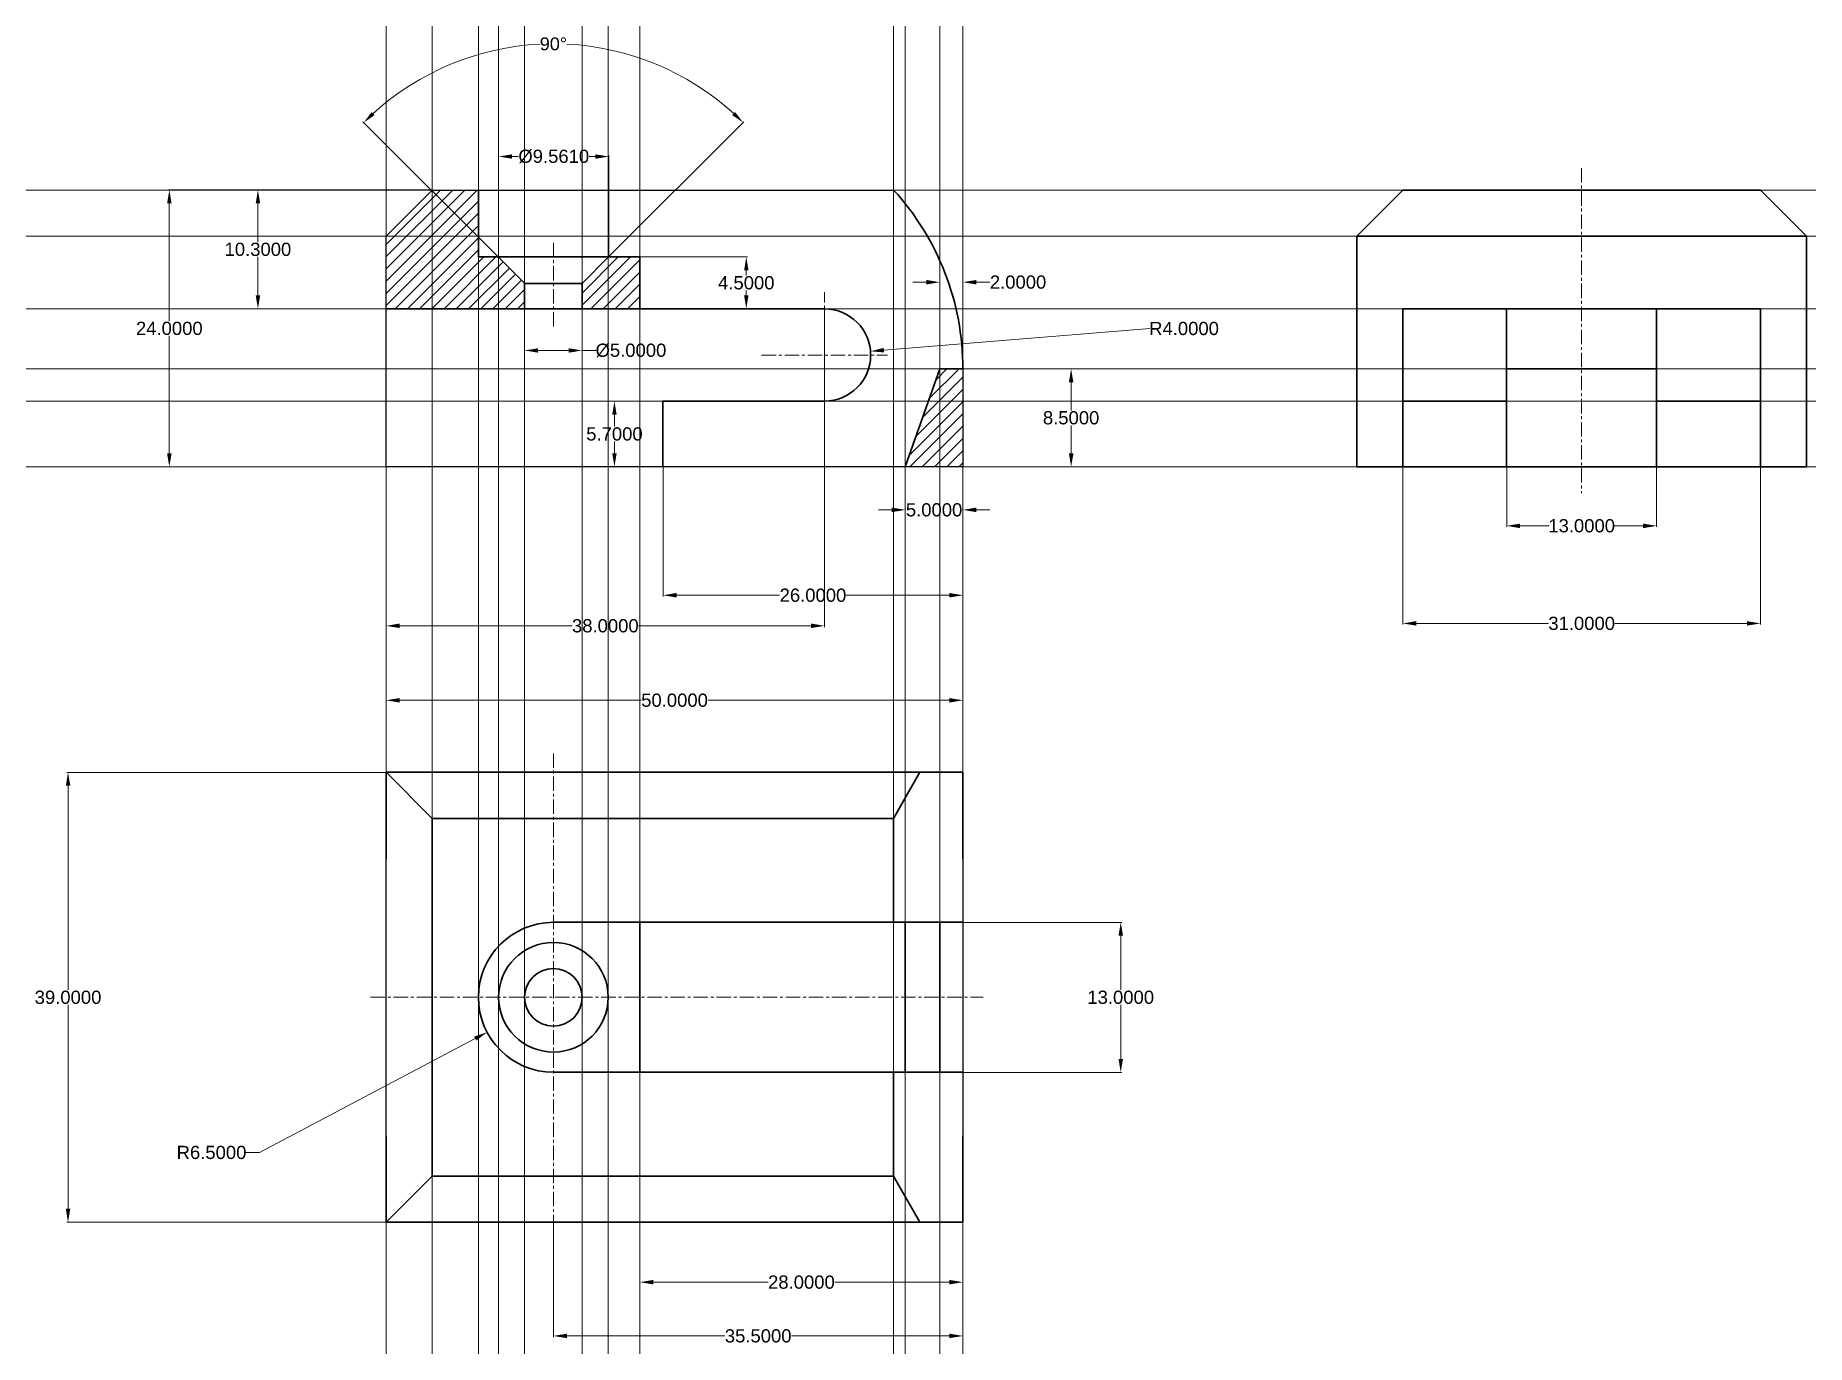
# Model space of a CAD drawing. Header units: inches. Extents: x -5 to 148, y -9 to 104.
import ezdxf

# ---------------------------------------------------------------- set-up
doc = ezdxf.new("R2010")
doc.units = ezdxf.units.IN
doc.header["$MEASUREMENT"] = 0
doc.linetypes.add('Amconstr', pattern=[9999, 9999, 0])
doc.linetypes.add('CENTER', pattern=[2, 1.25, -0.25, 0.25, -0.25])
for name, color, linetype, lineweight in [('AM_0', 7, 'Continuous', 30), ('AM_4', 3, 'Continuous', 15), ('AM_5', 3, 'Continuous', 15), ('AM_7', 4, 'CENTER', 15), ('AM_8', 1, 'Continuous', 15), ('AM_CL', 1, 'Amconstr', 15)]:
    doc.layers.add(name, color=color, linetype=linetype, lineweight=lineweight)
doc.styles.get("Standard").update_dxf_attribs({"font": 'arial.ttf'})
doc.dimstyles.new('AM_ANSI$0', dxfattribs={"dimtxt": 0.12, "dimasz": 0.12, "dimexe": 0.1, "dimexo": 0.05, "dimgap": 0.06, "dimtad": 0, "dimtih": 1, "dimtoh": 1, "dimdec": 4, "dimzin": 7, "dimdsep": 46, "dimtxsty": 'Standard', "dimcen": 0, "dimclrd": 256, "dimclre": 256, "dimclrt": 2, "dimadec": 0, "dimazin": 2, "dimtp": 0.1, "dimtm": 0.1, "dimtfac": 0.71, "dimtdec": 4, "dimtofl": 0, "dimtmove": 0, "dimatfit": 3, "dimfxl": 1, "dimtolj": 1, "dimtzin": 7, "dimlwd": -1, "dimlwe": -1, "dimarcsym": 1})
doc.dimstyles.new('AM_ANSI$2', dxfattribs={"dimtxt": 0.12, "dimasz": 0.12, "dimexe": 0.1, "dimexo": 0.05, "dimgap": 0.06, "dimtad": 0, "dimtih": 1, "dimtoh": 1, "dimdec": 4, "dimzin": 7, "dimdsep": 46, "dimtxsty": 'Standard', "dimcen": 0, "dimclrd": 256, "dimclre": 256, "dimclrt": 2, "dimadec": 0, "dimazin": 2, "dimtp": 0.1, "dimtm": 0.1, "dimtfac": 0.71, "dimtdec": 4, "dimtofl": 0, "dimtmove": 0, "dimatfit": 3, "dimfxl": 1, "dimtolj": 1, "dimtzin": 7, "dimlwd": -1, "dimlwe": -1, "dimarcsym": 1})
doc.dimstyles.new('AM_ANSI$4', dxfattribs={"dimtxt": 0.12, "dimasz": 0.12, "dimexe": 0.1, "dimexo": 0.05, "dimgap": 0.06, "dimtad": 0, "dimtih": 1, "dimtoh": 1, "dimdec": 4, "dimzin": 7, "dimdsep": 46, "dimtxsty": 'Standard', "dimcen": 0, "dimclrd": 256, "dimclre": 256, "dimclrt": 2, "dimadec": 0, "dimazin": 2, "dimtp": 0.1, "dimtm": 0.1, "dimtfac": 0.71, "dimtdec": 4, "dimtofl": 0, "dimtmove": 0, "dimatfit": 0, "dimfxl": 1, "dimtolj": 1, "dimtzin": 7, "dimlwd": -1, "dimlwe": -1, "dimarcsym": 1})
pattern_1 = [(45, (-57.2092, -56.78145), (-0.53033, 0.53033), [])]

# ---------------------------------------------------------------- blocks, each defined once
blk = doc.blocks.new('*D5')
at = {"layer": 'AM_5', "linetype": 'ByBlock', "ltscale": 10, "transparency": 16777216}
for p, q in [((34.69, 84.84), (23, 96.53)), ((44.32, 84.84), (56.02, 96.53))]:
    blk.add_line(p, q, dxfattribs=at)
for start, end in [(92.8569, 132.2392), (47.7608, 87.1431)]:
    blk.add_arc((39.51, 80.03), 23.25, start, end, dxfattribs=at)
at = {"layer": 'AM_5', "ltscale": 10, "transparency": 16777216}
for points in [[(24.01, 97.1), (23.75, 97.37), (23.07, 96.46)], [(55.26, 97.37), (55.01, 97.1), (55.95, 96.46)]]:
    blk.add_solid(points, dxfattribs=at)
at = {"layer": 'Defpoints', "color": 0, "ltscale": 10, "transparency": 16777216}
for p in [(45.53, 102.48), (34.73, 84.81), (44.29, 84.81), (37.03, 82.51), (41.99, 82.51)]:
    blk.add_point(p, dxfattribs=at)
at = {"layer": 'AM_5', "color": 2, "ltscale": 10, "transparency": 16777216, "insert": (39.51, 103.27), "char_height": 1.12, "attachment_point": 5}
blk.add_mtext('\\A1;90°', dxfattribs=at)
blk = doc.blocks.new('*D8')
at = {"layer": 'AM_5', "linetype": 'ByBlock', "transparency": 16777216}
for p, q in [((113.15, 66.56), (113.15, 52.94)), ((144.15, 66.56), (144.15, 52.94)), ((114.31, 53.04), (125.77, 53.04)), ((142.98, 53.04), (131.53, 53.04))]:
    blk.add_line(p, q, dxfattribs=at)
at = {"layer": 'AM_5', "transparency": 16777216}
for points in [[(114.31, 53.24), (114.31, 52.85), (113.15, 53.04)], [(142.98, 53.24), (142.98, 52.85), (144.15, 53.04)]]:
    blk.add_solid(points, dxfattribs=at)
at = {"layer": 'Defpoints', "color": 0, "transparency": 16777216}
for p in [(113.15, 66.61), (144.15, 66.61), (144.15, 53.04)]:
    blk.add_point(p, dxfattribs=at)
at = {"layer": 'AM_5', "color": 2, "transparency": 16777216, "insert": (128.65, 53.04), "char_height": 1.145, "attachment_point": 5}
blk.add_mtext('\\A1;31.0000', dxfattribs=at)
blk = doc.blocks.new('*D9')
at = {"layer": 'AM_5', "linetype": 'ByBlock', "transparency": 16777216}
for p, q in [((122.15, 66.56), (122.15, 61.4)), ((135.15, 66.56), (135.15, 61.4)), ((123.31, 61.5), (125.82, 61.5)), ((133.98, 61.5), (131.47, 61.5))]:
    blk.add_line(p, q, dxfattribs=at)
at = {"layer": 'AM_5', "transparency": 16777216}
for points in [[(123.31, 61.69), (123.31, 61.3), (122.15, 61.5)], [(133.98, 61.69), (133.98, 61.3), (135.15, 61.5)]]:
    blk.add_solid(points, dxfattribs=at)
at = {"layer": 'Defpoints', "color": 0, "transparency": 16777216}
for p in [(122.15, 66.61), (135.15, 66.61), (135.15, 61.5)]:
    blk.add_point(p, dxfattribs=at)
at = {"layer": 'AM_5', "color": 2, "transparency": 16777216, "insert": (128.65, 61.5), "char_height": 1.145, "attachment_point": 5}
blk.add_mtext('\\A1;13.0000', dxfattribs=at)
blk = doc.blocks.new('*D10')
at = {"layer": 'AM_5', "linetype": 'ByBlock', "transparency": 16777216}
for p, q in [((28.96, 90.61), (13.79, 90.61)), ((13.89, 89.44), (13.89, 86.1)), ((13.89, 81.47), (13.89, 84.81)), ((28.96, 80.31), (13.79, 80.31))]:
    blk.add_line(p, q, dxfattribs=at)
at = {"layer": 'AM_5', "transparency": 16777216}
for points in [[(13.7, 89.44), (14.09, 89.44), (13.89, 90.61)], [(13.7, 81.47), (14.09, 81.47), (13.89, 80.31)]]:
    blk.add_solid(points, dxfattribs=at)
at = {"layer": 'Defpoints', "color": 0, "transparency": 16777216}
for p in [(29.01, 90.61), (13.89, 80.31), (29.01, 80.31)]:
    blk.add_point(p, dxfattribs=at)
at = {"layer": 'AM_5', "color": 2, "transparency": 16777216, "insert": (13.89, 85.46), "char_height": 1.145, "attachment_point": 5}
blk.add_mtext('\\A1;10.3000', dxfattribs=at)
blk = doc.blocks.new('*D11')
at = {"layer": 'AM_5', "linetype": 'ByBlock', "transparency": 16777216}
for p, q in [((24.96, 90.61), (6.11, 90.61)), ((6.21, 89.44), (6.21, 79.25)), ((6.21, 67.77), (6.21, 77.96)), ((24.96, 66.61), (6.11, 66.61))]:
    blk.add_line(p, q, dxfattribs=at)
at = {"layer": 'AM_5', "transparency": 16777216}
for points in [[(6.02, 89.44), (6.41, 89.44), (6.21, 90.61)], [(6.02, 67.77), (6.41, 67.77), (6.21, 66.61)]]:
    blk.add_solid(points, dxfattribs=at)
at = {"layer": 'Defpoints', "color": 0, "transparency": 16777216}
for p in [(6.21, 90.61), (25.01, 90.61), (25.01, 66.61)]:
    blk.add_point(p, dxfattribs=at)
at = {"layer": 'AM_5', "color": 2, "transparency": 16777216, "insert": (6.21, 78.61), "char_height": 1.145, "attachment_point": 5}
blk.add_mtext('\\A1;24.0000', dxfattribs=at)
blk = doc.blocks.new('*D12')
at = {"layer": 'AM_5', "linetype": 'ByBlock', "transparency": 16777216}
for p, q in [((75.06, 75.11), (84.49, 75.11)), ((84.39, 73.94), (84.39, 71.5)), ((84.39, 67.77), (84.39, 70.21)), ((75.06, 66.61), (84.49, 66.61))]:
    blk.add_line(p, q, dxfattribs=at)
at = {"layer": 'AM_5', "transparency": 16777216}
for points in [[(84.2, 73.94), (84.59, 73.94), (84.39, 75.11)], [(84.2, 67.77), (84.59, 67.77), (84.39, 66.61)]]:
    blk.add_solid(points, dxfattribs=at)
at = {"layer": 'Defpoints', "color": 0, "transparency": 16777216}
for p in [(75.01, 75.11), (75.01, 66.61), (84.39, 66.61)]:
    blk.add_point(p, dxfattribs=at)
at = {"layer": 'AM_5', "color": 2, "transparency": 16777216, "insert": (84.39, 70.86), "char_height": 1.145, "attachment_point": 5}
blk.add_mtext('\\A1;8.5000', dxfattribs=at)
blk = doc.blocks.new('*D13')
at = {"layer": 'AM_5', "linetype": 'ByBlock', "transparency": 16777216}
for p, q in [((48.96, 72.31), (44.7, 72.31)), ((44.8, 71.14), (44.8, 70.1)), ((44.8, 67.77), (44.8, 68.81)), ((48.96, 66.61), (44.7, 66.61))]:
    blk.add_line(p, q, dxfattribs=at)
at = {"layer": 'AM_5', "transparency": 16777216}
for points in [[(44.61, 71.14), (44.99, 71.14), (44.8, 72.31)], [(44.61, 67.77), (44.99, 67.77), (44.8, 66.61)]]:
    blk.add_solid(points, dxfattribs=at)
at = {"layer": 'Defpoints', "color": 0, "transparency": 16777216}
for p in [(49.01, 72.31), (44.8, 66.61), (49.01, 66.61)]:
    blk.add_point(p, dxfattribs=at)
at = {"layer": 'AM_5', "color": 2, "transparency": 16777216, "insert": (44.8, 69.46), "char_height": 1.145, "attachment_point": 5}
blk.add_mtext('\\A1;5.7000', dxfattribs=at)
blk = doc.blocks.new('*D14')
at = {"layer": 'AM_5', "linetype": 'ByBlock', "transparency": 16777216}
for p, q in [((46.95, 84.81), (56.33, 84.81)), ((56.23, 83.64), (56.23, 83.2)), ((56.23, 81.47), (56.23, 81.91)), ((47.06, 80.31), (56.33, 80.31))]:
    blk.add_line(p, q, dxfattribs=at)
at = {"layer": 'AM_5', "transparency": 16777216}
for points in [[(56.04, 83.64), (56.42, 83.64), (56.23, 84.81)], [(56.04, 81.47), (56.42, 81.47), (56.23, 80.31)]]:
    blk.add_solid(points, dxfattribs=at)
at = {"layer": 'Defpoints', "color": 0, "transparency": 16777216}
for p in [(46.9, 84.81), (47.01, 80.31), (56.23, 80.31)]:
    blk.add_point(p, dxfattribs=at)
at = {"layer": 'AM_5', "color": 2, "transparency": 16777216, "insert": (56.23, 82.56), "char_height": 1.145, "attachment_point": 5}
blk.add_mtext('\\A1;4.5000', dxfattribs=at)
blk = doc.blocks.new('*D15')
at = {"layer": 'AM_5', "linetype": 'ByBlock', "transparency": 16777216}
for p, q in [((37.01, 80.26), (37.01, 76.6)), ((42.01, 80.26), (42.01, 76.6)), ((38.18, 76.7), (40.84, 76.7)), ((42.01, 76.7), (43.18, 76.7))]:
    blk.add_line(p, q, dxfattribs=at)
at = {"layer": 'AM_5', "transparency": 16777216}
for points in [[(38.18, 76.89), (38.18, 76.51), (37.01, 76.7)], [(40.84, 76.89), (40.84, 76.51), (42.01, 76.7)]]:
    blk.add_solid(points, dxfattribs=at)
at = {"layer": 'Defpoints', "color": 0, "transparency": 16777216}
for p in [(37.01, 80.31), (42.01, 80.31), (42.01, 76.7)]:
    blk.add_point(p, dxfattribs=at)
at = {"layer": 'AM_5', "color": 2, "transparency": 16777216, "insert": (46.23, 76.7), "char_height": 1.145, "attachment_point": 5}
blk.add_mtext('\\A1;%%C5.0000', dxfattribs=at)
blk = doc.blocks.new('*D16')
at = {"layer": 'AM_5', "linetype": 'ByBlock', "transparency": 16777216}
for p, q in [((34.76, 84.83), (34.76, 93.61)), ((35.93, 93.51), (36.48, 93.51)), ((43.15, 93.51), (42.6, 93.51)), ((44.32, 84.83), (44.32, 93.61))]:
    blk.add_line(p, q, dxfattribs=at)
at = {"layer": 'AM_5', "transparency": 16777216}
for points in [[(35.93, 93.7), (35.93, 93.32), (34.76, 93.51)], [(43.15, 93.7), (43.15, 93.32), (44.32, 93.51)]]:
    blk.add_solid(points, dxfattribs=at)
at = {"layer": 'Defpoints', "color": 0, "transparency": 16777216}
for p in [(44.32, 93.51), (34.76, 84.78), (44.32, 84.78)]:
    blk.add_point(p, dxfattribs=at)
at = {"layer": 'AM_5', "color": 2, "transparency": 16777216, "insert": (39.54, 93.51), "char_height": 1.145, "attachment_point": 5}
blk.add_mtext('\\A1;%%C9.5610', dxfattribs=at)
blk = doc.blocks.new('*D17')
at = {"layer": 'AM_5', "linetype": 'ByBlock', "transparency": 16777216}
for p, q in [((49.01, 66.56), (49.01, 55.38)), ((75.01, 66.56), (75.01, 55.38)), ((50.18, 55.48), (59.12, 55.48)), ((73.84, 55.48), (64.9, 55.48))]:
    blk.add_line(p, q, dxfattribs=at)
at = {"layer": 'AM_5', "transparency": 16777216}
for points in [[(50.18, 55.68), (50.18, 55.29), (49.01, 55.48)], [(73.84, 55.68), (73.84, 55.29), (75.01, 55.48)]]:
    blk.add_solid(points, dxfattribs=at)
at = {"layer": 'Defpoints', "color": 0, "transparency": 16777216}
for p in [(49.01, 66.61), (75.01, 66.61), (75.01, 55.48)]:
    blk.add_point(p, dxfattribs=at)
at = {"layer": 'AM_5', "color": 2, "transparency": 16777216, "insert": (62.01, 55.48), "char_height": 1.145, "attachment_point": 5}
blk.add_mtext('\\A1;26.0000', dxfattribs=at)
blk = doc.blocks.new('*D18')
at = {"layer": 'AM_5', "linetype": 'ByBlock', "transparency": 16777216}
for p, q in [((70.01, 66.56), (70.01, 62.78)), ((75.01, 66.56), (75.01, 62.78)), ((68.84, 62.88), (67.68, 62.88)), ((76.18, 62.88), (77.34, 62.88))]:
    blk.add_line(p, q, dxfattribs=at)
at = {"layer": 'AM_5', "transparency": 16777216}
for points in [[(68.84, 63.08), (68.84, 62.69), (70.01, 62.88)], [(76.18, 63.08), (76.18, 62.69), (75.01, 62.88)]]:
    blk.add_solid(points, dxfattribs=at)
at = {"layer": 'Defpoints', "color": 0, "transparency": 16777216}
for p in [(70.01, 66.61), (75.01, 66.61), (75.01, 62.88)]:
    blk.add_point(p, dxfattribs=at)
at = {"layer": 'AM_5', "color": 2, "transparency": 16777216, "insert": (72.51, 62.88), "char_height": 1.145, "attachment_point": 5}
blk.add_mtext('\\A1;5.0000', dxfattribs=at)
blk = doc.blocks.new('*D19')
at = {"layer": 'AM_5', "linetype": 'ByBlock', "transparency": 16777216}
for p, q in [((71.84, 82.62), (70.68, 82.62)), ((73.01, 75.16), (73.01, 82.72)), ((75.01, 75.16), (75.01, 82.72)), ((76.18, 82.62), (77.34, 82.62))]:
    blk.add_line(p, q, dxfattribs=at)
at = {"layer": 'AM_5', "transparency": 16777216}
for points in [[(71.84, 82.81), (71.84, 82.42), (73.01, 82.62)], [(76.18, 82.81), (76.18, 82.42), (75.01, 82.62)]]:
    blk.add_solid(points, dxfattribs=at)
at = {"layer": 'Defpoints', "color": 0, "transparency": 16777216}
for p in [(75.01, 82.62), (73.01, 75.11), (75.01, 75.11)]:
    blk.add_point(p, dxfattribs=at)
at = {"layer": 'AM_5', "color": 2, "transparency": 16777216, "insert": (79.79, 82.62), "char_height": 1.145, "attachment_point": 5}
blk.add_mtext('\\A1;2.0000', dxfattribs=at)
blk = doc.blocks.new('*D20')
at = {"layer": 'AM_5', "linetype": 'ByBlock', "transparency": 16777216}
for p, q in [((25.01, 80.26), (25.01, 52.73)), ((63.01, 80.26), (63.01, 52.73)), ((26.18, 52.83), (41.13, 52.83)), ((61.84, 52.83), (46.89, 52.83))]:
    blk.add_line(p, q, dxfattribs=at)
at = {"layer": 'AM_5', "transparency": 16777216}
for points in [[(26.18, 53.03), (26.18, 52.64), (25.01, 52.83)], [(61.84, 53.03), (61.84, 52.64), (63.01, 52.83)]]:
    blk.add_solid(points, dxfattribs=at)
at = {"layer": 'Defpoints', "color": 0, "transparency": 16777216}
for p in [(25.01, 80.31), (63.01, 80.31), (25.01, 52.83)]:
    blk.add_point(p, dxfattribs=at)
at = {"layer": 'AM_5', "color": 2, "transparency": 16777216, "insert": (44.01, 52.83), "char_height": 1.145, "attachment_point": 5}
blk.add_mtext('\\A1;38.0000', dxfattribs=at)
blk = doc.blocks.new('*D21')
at = {"layer": 'AM_5', "linetype": 'ByBlock', "transparency": 16777216}
blk.add_line((68.16, 76.73), (91.2, 78.6), dxfattribs=at)
at = {"layer": 'AM_5', "transparency": 16777216}
blk.add_solid([(68.14, 76.92), (68.17, 76.53), (67, 76.63)], dxfattribs=at)
at = {"layer": 'Defpoints', "color": 0, "transparency": 16777216}
for p in [(63.01, 76.31), (67, 76.63)]:
    blk.add_point(p, dxfattribs=at)
at = {"layer": 'AM_5', "color": 2, "transparency": 16777216, "insert": (94.18, 78.6), "char_height": 1.145, "attachment_point": 5}
blk.add_mtext('\\A1;R4.0000', dxfattribs=at)
blk = doc.blocks.new('*D22')
at = {"layer": 'AM_5', "linetype": 'ByBlock', "transparency": 16777216}
for p, q in [((32.73, 17.06), (14.02, 7.18)), ((14.02, 7.18), (12.85, 7.18))]:
    blk.add_line(p, q, dxfattribs=at)
at = {"layer": 'AM_5', "transparency": 16777216}
blk.add_solid([(32.64, 17.23), (32.82, 16.88), (33.76, 17.6)], dxfattribs=at)
at = {"layer": 'Defpoints', "color": 0, "transparency": 16777216}
for p in [(39.51, 20.63), (33.76, 17.6)]:
    blk.add_point(p, dxfattribs=at)
at = {"layer": 'AM_5', "color": 2, "transparency": 16777216, "insert": (9.87, 7.18), "char_height": 1.145, "attachment_point": 5}
blk.add_mtext('\\A1;R6.5000', dxfattribs=at)
blk = doc.blocks.new('*D23')
at = {"layer": 'AM_5', "linetype": 'ByBlock', "transparency": 16777216}
for p, q in [((24.96, 40.13), (-2.67, 40.13)), ((-2.57, 38.97), (-2.57, 21.28)), ((-2.57, 2.3), (-2.57, 19.99)), ((24.96, 1.13), (-2.67, 1.13))]:
    blk.add_line(p, q, dxfattribs=at)
at = {"layer": 'AM_5', "transparency": 16777216}
for points in [[(-2.76, 38.97), (-2.37, 38.97), (-2.57, 40.13)], [(-2.76, 2.3), (-2.37, 2.3), (-2.57, 1.13)]]:
    blk.add_solid(points, dxfattribs=at)
at = {"layer": 'Defpoints', "color": 0, "transparency": 16777216}
for p in [(25.01, 40.13), (-2.57, 1.13), (25.01, 1.13)]:
    blk.add_point(p, dxfattribs=at)
at = {"layer": 'AM_5', "color": 2, "transparency": 16777216, "insert": (-2.57, 20.63), "char_height": 1.145, "attachment_point": 5}
blk.add_mtext('\\A1;39.0000', dxfattribs=at)
blk = doc.blocks.new('*D24')
at = {"layer": 'AM_5', "linetype": 'ByBlock', "transparency": 16777216}
for p, q in [((75.06, 27.13), (88.79, 27.13)), ((88.69, 25.97), (88.69, 21.28)), ((88.69, 15.3), (88.69, 19.99)), ((75.06, 14.13), (88.79, 14.13))]:
    blk.add_line(p, q, dxfattribs=at)
at = {"layer": 'AM_5', "transparency": 16777216}
for points in [[(88.5, 25.97), (88.89, 25.97), (88.69, 27.13)], [(88.5, 15.3), (88.89, 15.3), (88.69, 14.13)]]:
    blk.add_solid(points, dxfattribs=at)
at = {"layer": 'Defpoints', "color": 0, "transparency": 16777216}
for p in [(75.01, 27.13), (75.01, 14.13), (88.69, 14.13)]:
    blk.add_point(p, dxfattribs=at)
at = {"layer": 'AM_5', "color": 2, "transparency": 16777216, "insert": (88.69, 20.63), "char_height": 1.145, "attachment_point": 5}
blk.add_mtext('\\A1;13.0000', dxfattribs=at)
blk = doc.blocks.new('*D25')
at = {"layer": 'AM_5', "linetype": 'ByBlock', "transparency": 16777216}
for p, q in [((25.01, 40.18), (25.01, 46.48)), ((26.18, 46.38), (47.13, 46.38)), ((73.84, 46.38), (52.89, 46.38)), ((75.01, 40.18), (75.01, 46.48))]:
    blk.add_line(p, q, dxfattribs=at)
at = {"layer": 'AM_5', "transparency": 16777216}
for points in [[(26.18, 46.57), (26.18, 46.18), (25.01, 46.38)], [(73.84, 46.57), (73.84, 46.18), (75.01, 46.38)]]:
    blk.add_solid(points, dxfattribs=at)
at = {"layer": 'Defpoints', "color": 0, "transparency": 16777216}
for p in [(75.01, 46.38), (25.01, 40.13), (75.01, 40.13)]:
    blk.add_point(p, dxfattribs=at)
at = {"layer": 'AM_5', "color": 2, "transparency": 16777216, "insert": (50.01, 46.38), "char_height": 1.145, "attachment_point": 5}
blk.add_mtext('\\A1;50.0000', dxfattribs=at)
blk = doc.blocks.new('*D26')
at = {"layer": 'AM_5', "linetype": 'ByBlock', "transparency": 16777216}
for p, q in [((39.51, 1.08), (39.51, -8.82)), ((75.01, 1.08), (75.01, -8.82)), ((40.68, -8.72), (54.38, -8.72)), ((73.84, -8.72), (60.14, -8.72))]:
    blk.add_line(p, q, dxfattribs=at)
at = {"layer": 'AM_5', "transparency": 16777216}
for points in [[(40.68, -8.52), (40.68, -8.91), (39.51, -8.72)], [(73.84, -8.52), (73.84, -8.91), (75.01, -8.72)]]:
    blk.add_solid(points, dxfattribs=at)
at = {"layer": 'Defpoints', "color": 0, "transparency": 16777216}
for p in [(39.51, 1.13), (75.01, 1.13), (75.01, -8.72)]:
    blk.add_point(p, dxfattribs=at)
at = {"layer": 'AM_5', "color": 2, "transparency": 16777216, "insert": (57.26, -8.72), "char_height": 1.145, "attachment_point": 5}
blk.add_mtext('\\A1;35.5000', dxfattribs=at)
blk = doc.blocks.new('*D27')
at = {"layer": 'AM_5', "linetype": 'ByBlock', "transparency": 16777216}
for p, q in [((47.01, 14.08), (47.01, -4.16)), ((75.01, 14.08), (75.01, -4.16)), ((48.18, -4.06), (58.12, -4.06)), ((73.84, -4.06), (63.9, -4.06))]:
    blk.add_line(p, q, dxfattribs=at)
at = {"layer": 'AM_5', "transparency": 16777216}
for points in [[(48.18, -3.86), (48.18, -4.25), (47.01, -4.06)], [(73.84, -3.86), (73.84, -4.25), (75.01, -4.06)]]:
    blk.add_solid(points, dxfattribs=at)
at = {"layer": 'Defpoints', "color": 0, "transparency": 16777216}
for p in [(47.01, 14.13), (75.01, 14.13), (75.01, -4.06)]:
    blk.add_point(p, dxfattribs=at)
at = {"layer": 'AM_5', "color": 2, "transparency": 16777216, "insert": (61.01, -4.06), "char_height": 1.145, "attachment_point": 5}
blk.add_mtext('\\A1;28.0000', dxfattribs=at)

msp = doc.modelspace()

# ---------------------------------------------------------------- hatches: boundary and pattern name
at = {"layer": 'AM_8'}
h = msp.add_hatch(dxfattribs=at)
h.set_pattern_fill('ANSI31', color=256, scale=6)
h.set_pattern_definition(pattern_1)
h.paths.add_polyline_path([(29.0090675, 90.6066626), (25.0090675, 86.6066626), (25.0090675, 80.3066626), (29.0090675, 80.3066626)])
h.paths.add_polyline_path([(33.0090675, 90.6066626), (29.0090675, 90.6066626), (29.0090675, 80.3066626), (33.0090675, 80.3066626)])
h.paths.add_polyline_path([(34.7590675, 84.7761456), (34.7285505, 84.8066626), (33.0090675, 84.8066626), (33.0090675, 80.3066626), (34.7590675, 80.3066626)])
h.paths.add_polyline_path([(37.0090675, 82.5261456), (34.7590675, 84.7761456), (34.7590675, 80.3066626), (37.0090675, 80.3066626)])
h.paths.add_polyline_path([(44.2590675, 84.7761456), (42.0090675, 82.5261456), (42.0090675, 80.3066626), (44.2590675, 80.3066626)])
h.paths.add_polyline_path([(47.0090675, 84.8066626), (44.2895846, 84.8066626), (44.2590675, 84.7761456), (44.2590675, 80.3066626), (47.0090675, 80.3066626)])
h = msp.add_hatch(dxfattribs=at)
h.set_pattern_fill('ANSI31', color=256, scale=6)
h.set_pattern_definition(pattern_1)
h.paths.add_polyline_path([(75.0090675, 75.1066626), (73.0090675, 75.1066626), (73.0090675, 66.6066626), (75.0090675, 66.6066626)])
h.paths.add_polyline_path([(73.0090675, 75.1066626), (70.0090675, 66.6066626), (73.0090675, 66.6066626)])

# ---------------------------------------------------------------- linework, layer by layer
for p, q in [((25.0090675, 86.6066626), (29.0090675, 90.6066626)), ((29.0090675, 90.6066626), (69.001713, 90.6066626)), ((25.0090675, 66.6066626), (25.0090675, 86.6066626)), ((75.0090675, 75.1066626), (75.0090675, 66.6066626)), ((75.0090675, 66.6066626), (25.0090675, 66.6066626)), ((25.0090675, 8.6345723), (25.0090675, 32.6345723)), ((75.0090675, 32.6345723), (75.0090675, 8.6345723))]:
    msp.add_line(p, q)
at = {"layer": 'AM_0'}
for p, q in [((33.0090675, 84.8066626), (33.0090675, 90.6066626)), ((113.1488054, 90.6066626), (109.1488054, 86.6066626)), ((113.1488054, 90.6066626), (109.1488054, 86.6066626)), ((148.1488054, 86.6066626), (144.1488054, 90.6066626)), ((109.1488054, 86.6066626), (148.1488054, 86.6066626)), ((47.0090675, 84.8066626), (33.0090675, 84.8066626)), ((47.0090675, 80.3066626), (47.0090675, 84.8066626)), ((47.0090675, 84.8066626), (47.0090675, 84.8066626)), ((37.0090675, 82.5066626), (42.0090675, 82.5066626)), ((37.0090675, 80.3066626), (37.0090675, 82.5066626)), ((42.0090675, 82.5066626), (42.0090675, 80.3066626)), ((63.0090675, 80.3066626), (25.0090675, 80.3066626)), ((113.1488054, 75.1066626), (113.1488054, 80.3066626)), ((113.1488054, 80.3066626), (144.1488054, 80.3066626)), ((122.1488054, 75.1066626), (122.1488054, 80.3066626)), ((135.1488054, 75.1066626), (135.1488054, 80.3066626)), ((144.1488054, 80.3066626), (144.1488054, 75.1066626)), ((70.0090675, 66.6066626), (73.0090675, 75.1066626)), ((75.0090675, 75.1066626), (73.0090675, 75.1066626)), ((113.1488054, 75.1066626), (113.1488054, 72.3066626)), ((122.1488054, 72.3066626), (122.1488054, 75.1066626)), ((122.1488054, 75.1066626), (135.1488054, 75.1066626)), ((135.1488054, 72.3066626), (135.1488054, 75.1066626)), ((144.1488054, 75.1066626), (144.1488054, 72.3066626)), ((49.0090675, 72.3066626), (63.0090675, 72.3066626)), ((49.0090675, 72.3066626), (49.0090675, 66.6066626)), ((113.1488054, 66.6066626), (113.1488054, 72.3066626)), ((113.1488054, 72.3066626), (122.1488054, 72.3066626)), ((122.1488054, 72.3066626), (122.1488054, 66.6066626)), ((144.1488054, 72.3066626), (135.1488054, 72.3066626)), ((135.1488054, 72.3066626), (135.1488054, 66.6066626)), ((144.1488054, 66.6066626), (144.1488054, 72.3066626)), ((128.6488054, 66.6066626), (113.1488054, 66.6066626)), ((128.6488054, 66.6066626), (144.1488054, 66.6066626)), ((75.0090675, 40.1345723), (25.0090675, 40.1345723)), ((25.0090675, 40.1345723), (25.0090675, 32.6345723)), ((29.0090675, 36.1345723), (25.0090675, 40.1345723)), ((69.001713, 36.1345723), (71.2798615, 40.1345723)), ((75.0090675, 32.6345723), (75.0090675, 40.1345723)), ((69.001713, 36.1345723), (29.0090675, 36.1345723)), ((29.0090675, 36.1345723), (29.0090675, 5.1345723)), ((69.001713, 27.1345723), (69.001713, 36.1345723)), ((47.0090675, 27.1345723), (39.5090675, 27.1345723)), ((70.0090675, 27.1345723), (47.0090675, 27.1345723)), ((47.0090675, 27.1345723), (47.0090675, 14.1345723)), ((73.0090675, 27.1345723), (70.0090675, 27.1345723)), ((70.0090675, 27.1345723), (70.0090675, 14.1345723)), ((75.0090675, 27.1345723), (73.0090675, 27.1345723)), ((73.0090675, 27.1345723), (73.0090675, 14.1345723)), ((47.0090675, 14.1345723), (39.5090675, 14.1345723)), ((47.0090675, 14.1345723), (70.0090675, 14.1345723)), ((69.001713, 14.1345723), (69.001713, 5.1345723)), ((70.0090675, 14.1345723), (75.0090675, 14.1345723)), ((25.0090675, 8.6345723), (25.0090675, 1.1345723)), ((75.0090675, 1.1345723), (75.0090675, 8.6345723)), ((29.0090675, 5.1345723), (25.0090675, 1.1345723)), ((69.001713, 5.1345723), (29.0090675, 5.1345723)), ((69.001713, 5.1345723), (71.2798615, 1.1345723)), ((25.0090675, 1.1345723), (75.0090675, 1.1345723))]:
    msp.add_line(p, q, dxfattribs=at)
for points in [[(144.1488054, 90.6066626), (113.1488054, 90.6066626)], [(109.1488054, 86.6066626), (109.1488054, 66.6066626), (148.1488054, 66.6066626), (148.1488054, 86.6066626)], [(34.7285505, 84.8066626), (37.0285505, 82.5066626)], [(41.9895846, 82.5066626), (44.2895846, 84.8066626)]]:
    msp.add_lwpolyline(points, dxfattribs=at)
for radius in [4.75, 2.5]:
    msp.add_circle((39.5090675, 20.6345723), radius, dxfattribs=at)
for centre, radius, start, end in [((52.0090675, 75.1066626), 23, 0, 42.369798569), ((63.0090675, 76.3066626), 4, 270, 90), ((39.5090675, 20.6345723), 6.5, 90, 270)]:
    msp.add_arc(centre, radius, start, end, dxfattribs=at)
at = {"layer": 'AM_4'}
msp.add_line((25.0090675, 66.6066626), (25.0090675, 72.3066626), dxfattribs=at)
at = {"layer": 'AM_7'}
for p, q in [((128.6488054, 92.4951372), (128.6488054, 64.3433467)), ((39.5090675, 86.0245347), (39.5090675, 78.5963306)), ((63.0090675, 70.8553257), (63.0090675, 81.7579996)), ((57.5577306, 76.3066626), (68.4604045, 76.3066626)), ((39.5090675, 41.7783642), (39.5090675, -0.8119115)), ((23.6576763, 20.6345723), (76.7555362, 20.6345723))]:
    msp.add_line(p, q, dxfattribs=at)
at = {"layer": 'AM_CL'}
for p, direction in [((25.0090675, 32.6345723), (0, 1)), ((29.0090675, 90.6066626), (0, 1)), ((33.0090675, 84.8066626), (0, 1)), ((34.7590675, 20.6345723), (0, 1)), ((37.0090675, 82.5066626), (0, 1)), ((42.0090675, 82.5066626), (0, 1)), ((44.2590675, 20.6345723), (0, 1)), ((47.0090675, 84.8066626), (0, 1)), ((69.001713, 90.6066626), (0, 1)), ((70.0090675, 66.6066626), (0, 1)), ((73.0090675, 75.1066626), (0, 1)), ((75.0090675, 32.6345723), (0, 1)), ((69.001713, 90.6066626), (1, 0)), ((25.0090675, 86.6066626), (1, 0)), ((63.0090675, 80.3066626), (1, 0)), ((75.0090675, 75.1066626), (1, 0)), ((63.0090675, 72.3066626), (1, 0)), ((75.0090675, 66.6066626), (1, 0))]:
    msp.add_xline(p, direction, dxfattribs=at)

# ---------------------------------------------------------------- dimensions: what is measured, and where the dimension line sits
at = {"layer": 'AM_5', "ltscale": 10}
dim = msp.add_angular_dim_2l(base=(45.5255463, 102.4799499), line1=((34.7285505, 84.8066626), (37.0285505, 82.5066626)), line2=((41.9895846, 82.5066626), (44.2895846, 84.8066626)), dimstyle='AM_ANSI$2', override={"dimtxt": 1.12, "dimasz": 1.12, "dimlfac": 40, "dimpost": ''}, dxfattribs=at)
dim.commit()
dim.dimension.update_dxf_attribs({"geometry": '*D5', "text_midpoint": (39.5090675, 103.2720343)})
at = {"layer": 'AM_5'}
for base, p1, p2, override, picture, middle in [((44.3201017, 93.5104867), (34.7590675, 84.7761456), (44.3201017, 84.7761456), {"dimtxt": 1.145, "dimasz": 1.166, "dimpost": '%%C<>'}, '*D16', (39.5395846, 93.5104867)), ((75.0090675, 82.6179726), (73.0090675, 75.1066626), (75.0090675, 75.1066626), {"dimtxt": 1.145, "dimasz": 1.166}, '*D19', (79.785573, 82.6179726)), ((25.0090675, 52.8331023), (63.0090675, 80.3066626), (25.0090675, 80.3066626), {"dimtxt": 1.145, "dimasz": 1.166}, '*D20', (44.0090675, 52.8331023)), ((42.0090675, 76.6993942), (37.0090675, 80.3066626), (42.0090675, 80.3066626), {"dimtxt": 1.145, "dimasz": 1.166, "dimpost": '%%C<>'}, '*D15', (46.2326869, 76.6993942)), ((75.0090675, 55.4826765), (49.0090675, 66.6066626), (75.0090675, 66.6066626), {"dimtxt": 1.145, "dimasz": 1.166, "dimpost": ''}, '*D17', (62.0090675, 55.4826765)), ((75.0090675, 62.8832119), (70.0090675, 66.6066626), (75.0090675, 66.6066626), {"dimtxt": 1.145, "dimasz": 1.166}, '*D18', (72.5090675, 62.8832119)), ((144.1488054, 53.0422004), (113.1488054, 66.6066626), (144.1488054, 66.6066626), {"dimtxt": 1.145, "dimasz": 1.166, "dimpost": ''}, '*D8', (128.6488054, 53.0422004)), ((135.1488054, 61.4972842), (122.1488054, 66.6066626), (135.1488054, 66.6066626), {"dimtxt": 1.145, "dimasz": 1.166, "dimpost": ''}, '*D9', (128.6488054, 61.4972842)), ((75.0090675, 46.3774598), (25.0090675, 40.1345723), (75.0090675, 40.1345723), {"dimtxt": 1.145, "dimasz": 1.166, "dimpost": ''}, '*D25', (50.0090675, 46.3774598)), ((75.0090675, -4.0558177), (47.0090675, 14.1345723), (75.0090675, 14.1345723), {"dimtxt": 1.145, "dimasz": 1.166}, '*D27', (61.0090675, -4.0558177)), ((75.0090675, -8.7154142), (39.5090675, 1.1345723), (75.0090675, 1.1345723), {"dimtxt": 1.145, "dimasz": 1.166}, '*D26', (57.2590675, -8.7154142))]:
    dim = msp.add_linear_dim(base=base, p1=p1, p2=p2, dimstyle='AM_ANSI$0', override=override, dxfattribs=at)
    dim.commit()
    dim.dimension.update_dxf_attribs({"geometry": picture, "text_midpoint": middle})
for base, p1, p2, override, picture, middle in [((6.2118979, 90.6066626), (25.0090675, 66.6066626), (25.0090675, 90.6066626), {"dimtxt": 1.145, "dimasz": 1.166, "dimpost": ''}, '*D11', (6.2118979, 78.6066626)), ((13.8930231, 80.3066626), (29.0090675, 90.6066626), (29.0090675, 80.3066626), {"dimtxt": 1.145, "dimasz": 1.166, "dimpost": ''}, '*D10', (13.8930231, 85.4566626)), ((56.2306547, 80.3066626), (46.9035741, 84.8066626), (47.0090675, 80.3066626), {"dimtxt": 1.145, "dimasz": 1.166, "dimpost": ''}, '*D14', (56.2306547, 82.5566626)), ((84.3947811, 66.6066626), (75.0090675, 75.1066626), (75.0090675, 66.6066626), {"dimtxt": 1.145, "dimasz": 1.166, "dimpost": ''}, '*D12', (84.3947811, 70.8566626)), ((44.8004085, 66.6066626), (49.0090675, 72.3066626), (49.0090675, 66.6066626), {"dimtxt": 1.145, "dimasz": 1.166}, '*D13', (44.8004085, 69.4566626)), ((-2.5668643, 1.1345723), (25.0090675, 40.1345723), (25.0090675, 1.1345723), {"dimtxt": 1.145, "dimasz": 1.166, "dimpost": ''}, '*D23', (-2.5668643, 20.6345723)), ((88.6922197, 14.1345723), (75.0090675, 27.1345723), (75.0090675, 14.1345723), {"dimtxt": 1.145, "dimasz": 1.166, "dimpost": ''}, '*D24', (88.6922197, 20.6345723))]:
    dim = msp.add_linear_dim(base=base, p1=p1, p2=p2, angle=90, dimstyle='AM_ANSI$0', override=override, dxfattribs=at)
    dim.commit()
    dim.dimension.update_dxf_attribs({"geometry": picture, "text_midpoint": middle})
for center, mpoint, picture, middle in [((63.0090675, 76.3066626), (66.9959187, 76.6307276), '*D21', (94.1803097, 78.5979289)), ((39.5090675, 20.6345723), (33.7604605, 17.6008425), '*D22', (9.8692432, 7.1820321))]:
    dim = msp.add_radius_dim(center=center, mpoint=mpoint, dimstyle='AM_ANSI$4', override={"dimtxt": 1.145, "dimasz": 1.166, "dimpost": ''}, dxfattribs=at)
    dim.commit()
    dim.dimension.update_dxf_attribs({"geometry": picture, "text_midpoint": middle, "dimtype": 164})

doc.saveas('drawing.dxf')
